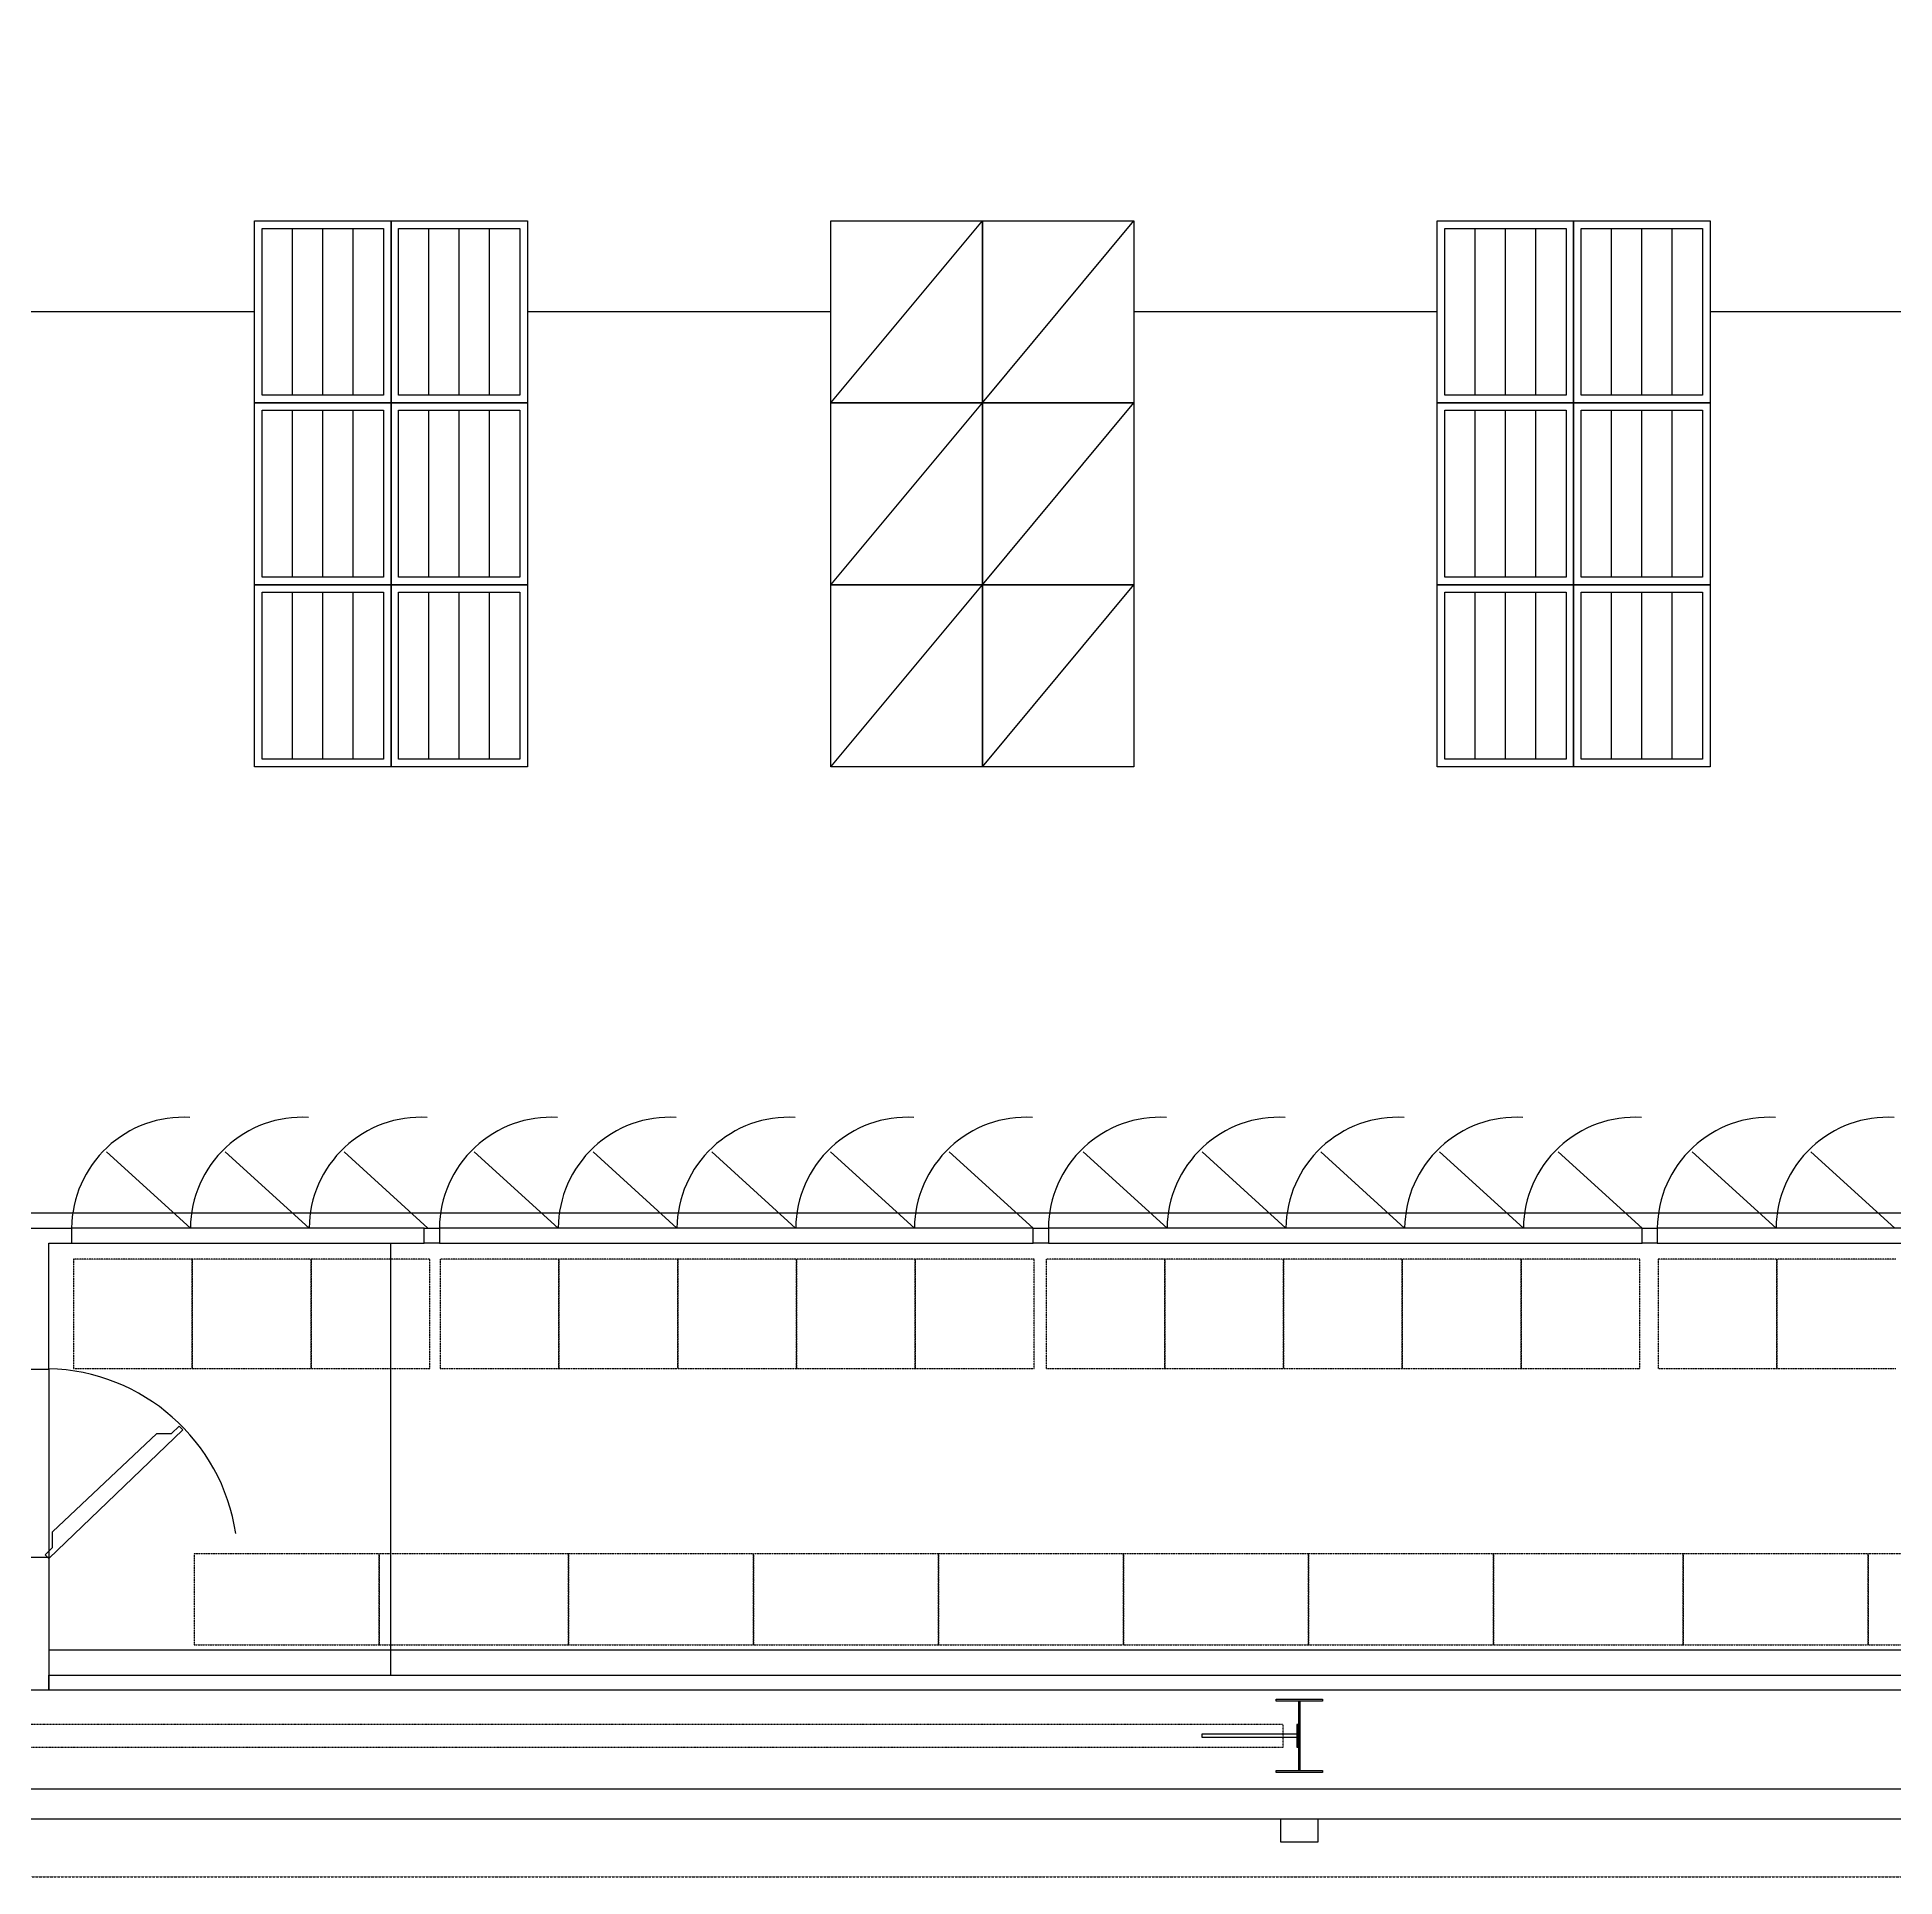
# Model space of a CAD drawing. Header units: millimetres. Extents: x -155 to 94595, y -3153 to 63413.
# Drawn here: x 52970 to 65223, y 116 to 12248 of the extents above; entities that cross this region are included whole.
import ezdxf

# ---------------------------------------------------------------- set-up
doc = ezdxf.new("R2010")
doc.units = ezdxf.units.MM
for name, pattern in [('REFERENCIA CAMPECHE$0$CA-BASE1$0$HIDDEN2', [0.1875, 0.125, -0.0625]), ('REFERENCIA CAMPECHE$0$Ca-mx-xgroc$0$DASHED2', [0.375, 0.25, -0.125]), ('REFERENCIA CAMPECHE$0$SO-BASE1$0$HIDDEN2', [0.1875, 0.125, -0.0625]), ('TRATTEGGIATA2', [0.375, 0.25, -0.125])]:
    doc.linetypes.add(name, pattern=pattern)
for name, color, linetype in [('2', 193, 'Continuous'), ('3', 145, 'Continuous'), ('4', 251, 'Continuous'), ('5', 1, 'TRATTEGGIATA2'), ('6', 253, 'Continuous'), ('door', 252, 'Continuous'), ('int', 185, 'Continuous'), ('section', 2, 'Continuous'), ('wall', 5, 'Continuous')]:
    doc.layers.add(name, color=color, linetype=linetype)
doc.styles.add('REFERENCIA CAMPECHE$0$LETRITAS', font='ROMAN1.shx', dxfattribs={"width": 1.2, "height": 0.225})
doc.dimstyles.new('arch', dxfattribs={"dimtxt": 0.18, "dimasz": 0.18, "dimexe": 0.18, "dimexo": 0.0625, "dimgap": 0.09, "dimtad": 0, "dimtih": 1, "dimtoh": 1, "dimdec": 4, "dimzin": 0, "dimdsep": 46, "dimtxsty": 'Standard', "dimblk": 'OBLIQUE', "dimcen": 0.09, "dimclrt": 256, "dimadec": 0, "dimazin": 0, "dimtfac": 1, "dimtdec": 4, "dimtofl": 0, "dimtmove": 0, "dimatfit": 3, "dimldrblk": 'OBLIQUE', "dimfxl": 1, "dimtolj": 1, "dimtzin": 0, "dimarcsym": 0})

# ---------------------------------------------------------------- blocks, each defined once
blk = doc.blocks.new('_Oblique')
at = {"color": 0, "linetype": 'ByBlock', "lineweight": -2}
blk.add_line((-0.5, -0.5), (0.5, 0.5), dxfattribs=at)
blk = doc.blocks.new('*D230')
at = {"layer": '6', "color": 0, "lineweight": -2}
blk.add_line((54404, 10437), (52403, 10437), dxfattribs=at)
at = {"layer": 'Defpoints', "color": 0}
for p in [(52403, 10437), (52403, 10437), (54404, 10437)]:
    blk.add_point(p, dxfattribs=at)
at = {"layer": '6', "color": 0, "lineweight": -2, "xscale": 0.3, "yscale": 0.3, "zscale": 0.3, "rotation": 180}
blk.add_blockref('_Oblique', (52403, 10437), dxfattribs=at)
at = {"layer": '6', "color": 0, "lineweight": -2, "xscale": 0.3, "yscale": 0.3, "zscale": 0.3}
blk.add_blockref('_Oblique', (54404, 10437), dxfattribs=at)
at = {"layer": '6', "insert": (53403, 10437), "char_height": 0.225, "attachment_point": 5, "style": 'REFERENCIA CAMPECHE$0$LETRITAS'}
blk.add_mtext('\\A1;2000.87', dxfattribs=at)
blk = doc.blocks.new('*D231')
at = {"layer": '6', "color": 0, "lineweight": -2}
blk.add_line((58204, 10437), (56204, 10437), dxfattribs=at)
at = {"layer": 'Defpoints', "color": 0}
for p in [(56204, 10437), (56204, 10437), (58204, 10437)]:
    blk.add_point(p, dxfattribs=at)
at = {"layer": '6', "color": 0, "lineweight": -2, "xscale": 0.3, "yscale": 0.3, "zscale": 0.3, "rotation": 180}
blk.add_blockref('_Oblique', (56204, 10437), dxfattribs=at)
at = {"layer": '6', "color": 0, "lineweight": -2, "xscale": 0.3, "yscale": 0.3, "zscale": 0.3}
blk.add_blockref('_Oblique', (58204, 10437), dxfattribs=at)
at = {"layer": '6', "insert": (57204, 10437), "char_height": 0.225, "attachment_point": 5, "style": 'REFERENCIA CAMPECHE$0$LETRITAS'}
blk.add_mtext('\\A1;2000.00', dxfattribs=at)
blk = doc.blocks.new('*D232')
at = {"layer": '6', "color": 0, "lineweight": -2}
blk.add_line((62204, 10437), (60204, 10437), dxfattribs=at)
at = {"layer": 'Defpoints', "color": 0}
for p in [(60204, 10437), (60204, 10437), (62204, 10437)]:
    blk.add_point(p, dxfattribs=at)
at = {"layer": '6', "color": 0, "lineweight": -2, "xscale": 0.3, "yscale": 0.3, "zscale": 0.3, "rotation": 180}
blk.add_blockref('_Oblique', (60204, 10437), dxfattribs=at)
at = {"layer": '6', "color": 0, "lineweight": -2, "xscale": 0.3, "yscale": 0.3, "zscale": 0.3}
blk.add_blockref('_Oblique', (62204, 10437), dxfattribs=at)
at = {"layer": '6', "insert": (61204, 10437), "char_height": 0.225, "attachment_point": 5, "style": 'REFERENCIA CAMPECHE$0$LETRITAS'}
blk.add_mtext('\\A1;2000.00', dxfattribs=at)
blk = doc.blocks.new('*D343')
at = {"layer": '6', "color": 0, "lineweight": -2}
blk.add_line((66005, 10437), (64004, 10437), dxfattribs=at)
at = {"layer": 'Defpoints', "color": 0}
for p in [(64004, 10437), (64004, 10437), (66005, 10437)]:
    blk.add_point(p, dxfattribs=at)
at = {"layer": '6', "color": 0, "lineweight": -2, "xscale": 0.3, "yscale": 0.3, "zscale": 0.3, "rotation": 180}
blk.add_blockref('_Oblique', (64004, 10437), dxfattribs=at)
at = {"layer": '6', "color": 0, "lineweight": -2, "xscale": 0.3, "yscale": 0.3, "zscale": 0.3}
blk.add_blockref('_Oblique', (66005, 10437), dxfattribs=at)
at = {"layer": '6', "insert": (65004, 10437), "char_height": 0.225, "attachment_point": 5, "style": 'REFERENCIA CAMPECHE$0$LETRITAS'}
blk.add_mtext('\\A1;2000.87', dxfattribs=at)
blk = doc.blocks.new('*D354')
at = {"layer": '6', "color": 0, "lineweight": -2}
blk.add_line((55303, 1447), (55303, 4297), dxfattribs=at)
at = {"layer": 'Defpoints', "color": 0}
for p in [(54660, 4297), (55303, 4297), (54660, 1447)]:
    blk.add_point(p, dxfattribs=at)
at = {"layer": '6', "color": 0, "lineweight": -2, "xscale": 0.36, "yscale": 0.36, "zscale": 0.36}
for p, rotation in [((55303, 4297), 90), ((55303, 1447), 270)]:
    blk.add_blockref('_Oblique', p, dxfattribs=dict(at, rotation=rotation))
at = {"layer": '6', "insert": (55302, 2872), "char_height": 0.225, "attachment_point": 5, "rotation": 90, "style": 'REFERENCIA CAMPECHE$0$LETRITAS'}
blk.add_mtext('\\A1;2850.09', dxfattribs=at)

msp = doc.modelspace()

# ---------------------------------------------------------------- linework, layer by layer
at = {"layer": '2'}
for p, q in [((54403.902, 9837.114), (54403.902, 11037.114)), ((54403.902, 11037.114), (55303.902, 11037.114)), ((55303.902, 9837.114), (55303.902, 11037.114)), ((55303.902, 11037.114), (56203.902, 11037.114)), ((55303.902, 11037.114), (55303.902, 9837.114)), ((56203.902, 11037.114), (56203.902, 9837.114)), ((58203.902, 9837.114), (58203.902, 11037.114)), ((58203.902, 11037.114), (59203.902, 11037.114)), ((58203.902, 9837.114), (59203.902, 11037.114)), ((59203.902, 11037.114), (59203.902, 9837.114)), ((59203.902, 9837.114), (59203.902, 11037.114)), ((59203.902, 11037.114), (60203.902, 11037.114)), ((59203.902, 9837.114), (60203.902, 11037.114)), ((60203.902, 11037.114), (60203.902, 9837.114)), ((62203.902, 9837.114), (62203.902, 11037.114)), ((62203.902, 11037.114), (63103.902, 11037.114)), ((63103.902, 9837.114), (63103.902, 11037.114)), ((63103.902, 11037.114), (64003.902, 11037.114)), ((63103.902, 11037.114), (63103.902, 9837.114)), ((64003.902, 11037.114), (64003.902, 9837.114)), ((54453.902, 9887.114), (54453.902, 10987.114)), ((54453.902, 10987.114), (55253.902, 10987.114)), ((54653.902, 9887.114), (54653.902, 10987.114)), ((54853.902, 9887.114), (54853.902, 10987.114)), ((55053.902, 9887.114), (55053.902, 10987.114)), ((55253.902, 10987.114), (55253.902, 9887.114)), ((55353.902, 9887.114), (55353.902, 10987.114)), ((55353.902, 10987.114), (56153.902, 10987.114)), ((55553.902, 9887.114), (55553.902, 10987.114)), ((55753.902, 9887.114), (55753.902, 10987.114)), ((55953.902, 9887.114), (55953.902, 10987.114)), ((56153.902, 10987.114), (56153.902, 9887.114)), ((62253.902, 9887.114), (62253.902, 10987.114)), ((62253.902, 10987.114), (63053.902, 10987.114)), ((62453.902, 9887.114), (62453.902, 10987.114)), ((62653.902, 9887.114), (62653.902, 10987.114)), ((62853.902, 9887.114), (62853.902, 10987.114)), ((63053.902, 10987.114), (63053.902, 9887.114)), ((63153.902, 9887.114), (63153.902, 10987.114)), ((63153.902, 10987.114), (63953.902, 10987.114)), ((63353.902, 9887.114), (63353.902, 10987.114)), ((63553.902, 9887.114), (63553.902, 10987.114)), ((63753.902, 9887.114), (63753.902, 10987.114)), ((63953.902, 10987.114), (63953.902, 9887.114)), ((54403.902, 8637.114), (54403.902, 9837.114)), ((54403.902, 9837.114), (55303.902, 9837.114)), ((55303.902, 9837.114), (54403.902, 9837.114)), ((55253.902, 9887.114), (54453.902, 9887.114)), ((55303.902, 8637.114), (55303.902, 9837.114)), ((55303.902, 9837.114), (56203.902, 9837.114)), ((55303.902, 9837.114), (55303.902, 8637.114)), ((56203.902, 9837.114), (55303.902, 9837.114)), ((56153.902, 9887.114), (55353.902, 9887.114)), ((56203.902, 9837.114), (56203.902, 8637.114)), ((59203.902, 9837.114), (58203.902, 9837.114)), ((58203.902, 8637.114), (58203.902, 9837.114)), ((58203.902, 9837.114), (59203.902, 9837.114)), ((58203.902, 8637.114), (59203.902, 9837.114)), ((59203.902, 9837.114), (59203.902, 8637.114)), ((60203.902, 9837.114), (59203.902, 9837.114)), ((59203.902, 8637.114), (59203.902, 9837.114)), ((59203.902, 9837.114), (60203.902, 9837.114)), ((59203.902, 8637.114), (60203.902, 9837.114)), ((60203.902, 9837.114), (60203.902, 8637.114)), ((62203.902, 8637.114), (62203.902, 9837.114)), ((62203.902, 9837.114), (63103.902, 9837.114)), ((63103.902, 9837.114), (62203.902, 9837.114)), ((63053.902, 9887.114), (62253.902, 9887.114)), ((63103.902, 8637.114), (63103.902, 9837.114)), ((63103.902, 9837.114), (64003.902, 9837.114)), ((63103.902, 9837.114), (63103.902, 8637.114)), ((64003.902, 9837.114), (63103.902, 9837.114)), ((63953.902, 9887.114), (63153.902, 9887.114)), ((64003.902, 9837.114), (64003.902, 8637.114)), ((54453.902, 8687.114), (54453.902, 9787.114)), ((54453.902, 9787.114), (55253.902, 9787.114)), ((54653.902, 8687.114), (54653.902, 9787.114)), ((54853.902, 8687.114), (54853.902, 9787.114)), ((55053.902, 8687.114), (55053.902, 9787.114)), ((55253.902, 9787.114), (55253.902, 8687.114)), ((55353.902, 8687.114), (55353.902, 9787.114)), ((55353.902, 9787.114), (56153.902, 9787.114)), ((55553.902, 8687.114), (55553.902, 9787.114)), ((55753.902, 8687.114), (55753.902, 9787.114)), ((55953.902, 8687.114), (55953.902, 9787.114)), ((56153.902, 9787.114), (56153.902, 8687.114)), ((62253.902, 8687.114), (62253.902, 9787.114)), ((62253.902, 9787.114), (63053.902, 9787.114)), ((62453.902, 8687.114), (62453.902, 9787.114)), ((62653.902, 8687.114), (62653.902, 9787.114)), ((62853.902, 8687.114), (62853.902, 9787.114)), ((63053.902, 9787.114), (63053.902, 8687.114)), ((63153.902, 8687.114), (63153.902, 9787.114)), ((63153.902, 9787.114), (63953.902, 9787.114)), ((63353.902, 8687.114), (63353.902, 9787.114)), ((63553.902, 8687.114), (63553.902, 9787.114)), ((63753.902, 8687.114), (63753.902, 9787.114)), ((63953.902, 9787.114), (63953.902, 8687.114)), ((54403.902, 7437.114), (54403.902, 8637.114)), ((54403.902, 8637.114), (55303.902, 8637.114)), ((55303.902, 8637.114), (54403.902, 8637.114)), ((55253.902, 8687.114), (54453.902, 8687.114)), ((54453.902, 7487.114), (54453.902, 8587.114)), ((54453.902, 8587.114), (55253.902, 8587.114)), ((54653.902, 7487.114), (54653.902, 8587.114)), ((54853.902, 7487.114), (54853.902, 8587.114)), ((55053.902, 7487.114), (55053.902, 8587.114)), ((55253.902, 8587.114), (55253.902, 7487.114)), ((55303.902, 7437.114), (55303.902, 8637.114)), ((55303.902, 8637.114), (56203.902, 8637.114)), ((55303.902, 8637.114), (55303.902, 7437.114)), ((56203.902, 8637.114), (55303.902, 8637.114)), ((56153.902, 8687.114), (55353.902, 8687.114)), ((55353.902, 7487.114), (55353.902, 8587.114)), ((55353.902, 8587.114), (56153.902, 8587.114)), ((55553.902, 7487.114), (55553.902, 8587.114)), ((55753.902, 7487.114), (55753.902, 8587.114)), ((55953.902, 7487.114), (55953.902, 8587.114)), ((56153.902, 8587.114), (56153.902, 7487.114)), ((56203.902, 8637.114), (56203.902, 7437.114)), ((58203.902, 7437.114), (58203.902, 8637.114)), ((58203.902, 8637.114), (59203.902, 8637.114)), ((58203.902, 7437.114), (59203.902, 8637.114)), ((59203.902, 8637.114), (58203.902, 8637.114)), ((59203.902, 8637.114), (59203.902, 7437.114)), ((59203.902, 7437.114), (59203.902, 8637.114)), ((59203.902, 8637.114), (60203.902, 8637.114)), ((59203.902, 7437.114), (60203.902, 8637.114)), ((60203.902, 8637.114), (59203.902, 8637.114)), ((60203.902, 8637.114), (60203.902, 7437.114)), ((62203.902, 7437.114), (62203.902, 8637.114)), ((62203.902, 8637.114), (63103.902, 8637.114)), ((63103.902, 8637.114), (62203.902, 8637.114)), ((63053.902, 8687.114), (62253.902, 8687.114)), ((62253.902, 7487.114), (62253.902, 8587.114)), ((62253.902, 8587.114), (63053.902, 8587.114)), ((62453.902, 7487.114), (62453.902, 8587.114)), ((62653.902, 7487.114), (62653.902, 8587.114)), ((62853.902, 7487.114), (62853.902, 8587.114)), ((63053.902, 8587.114), (63053.902, 7487.114)), ((63103.902, 7437.114), (63103.902, 8637.114)), ((63103.902, 8637.114), (64003.902, 8637.114)), ((63103.902, 8637.114), (63103.902, 7437.114)), ((64003.902, 8637.114), (63103.902, 8637.114)), ((63953.902, 8687.114), (63153.902, 8687.114)), ((63153.902, 7487.114), (63153.902, 8587.114)), ((63153.902, 8587.114), (63953.902, 8587.114)), ((63353.902, 7487.114), (63353.902, 8587.114)), ((63553.902, 7487.114), (63553.902, 8587.114)), ((63753.902, 7487.114), (63753.902, 8587.114)), ((63953.902, 8587.114), (63953.902, 7487.114)), ((64003.902, 8637.114), (64003.902, 7437.114)), ((55253.902, 7487.114), (54453.902, 7487.114)), ((56153.902, 7487.114), (55353.902, 7487.114)), ((63053.902, 7487.114), (62253.902, 7487.114)), ((63953.902, 7487.114), (63153.902, 7487.114)), ((55303.902, 7437.114), (54403.902, 7437.114)), ((56203.902, 7437.114), (55303.902, 7437.114)), ((59203.902, 7437.114), (58203.902, 7437.114)), ((60203.902, 7437.114), (59203.902, 7437.114)), ((63103.902, 7437.114), (62203.902, 7437.114)), ((64003.902, 7437.114), (63103.902, 7437.114))]:
    msp.add_line(p, q, dxfattribs=at)
at = {"layer": '3'}
msp.add_line((47776.709, 4494.961), (71589.243, 4494.961), dxfattribs=at)
at = {"layer": '4'}
msp.add_lwpolyline([(61169.86, 346.989), (61419.86, 346.989), (61419.86, 496.989), (61169.86, 496.989)], close=True, dxfattribs=at)
at = {"layer": '5', "linetype": 'REFERENCIA CAMPECHE$0$CA-BASE1$0$HIDDEN2'}
for p, q in [((61188.51, 1121.989), (49288.51, 1121.989)), ((49288.51, 971.989), (61188.51, 971.989))]:
    msp.add_line(p, q, dxfattribs=at)
at = {"layer": '5', "linetype": 'REFERENCIA CAMPECHE$0$SO-BASE1$0$HIDDEN2', "ltscale": 3}
msp.add_lwpolyline([(37244.86, 116.489), (94584.86, 116.489), (94584.86, 19756.989)], dxfattribs=at)
at = {"layer": 'door'}
msp.add_line((53046.834, 3467.069), (53046.854, 2214.962), dxfattribs=at)
msp.add_lwpolyline([(53856.378, 3039.225), (53905.45, 3088.297), (53929.975, 3063.75), (53046.848, 2214.962), (53022.323, 2239.509), (53071.374, 2288.56), (53071.374, 2392.57), (53758.255, 3039.225)], close=True, dxfattribs=at)
msp.add_arc((53015.906, 2189.296), 1278.148, 8.5909955, 88.6134818, dxfattribs=at)
at = {"layer": 'int'}
for p, q in [((53980.162, 4394.961), (53427.053, 4898.069)), ((54763.495, 4394.961), (54210.387, 4898.069)), ((55546.829, 4394.961), (54993.72, 4898.069)), ((56405.91, 4394.961), (55852.801, 4898.069)), ((57189.243, 4394.961), (56636.134, 4898.069)), ((57972.576, 4394.961), (57419.468, 4898.069)), ((58755.91, 4394.961), (58202.801, 4898.069)), ((59539.243, 4394.961), (58986.134, 4898.069)), ((60422.576, 4394.961), (59869.468, 4898.069)), ((61205.91, 4394.961), (60652.801, 4898.069)), ((61989.243, 4394.961), (61436.134, 4898.069)), ((62772.576, 4394.961), (62219.468, 4898.069)), ((63555.91, 4394.961), (63002.801, 4898.069)), ((64439.243, 4394.961), (63886.134, 4898.069)), ((65222.576, 4394.961), (64669.468, 4898.069)), ((55522.528, 4394.917), (53196.877, 4394.917)), ((53196.877, 4394.917), (53196.877, 4294.833)), ((53196.877, 4294.833), (55522.528, 4294.833)), ((55522.528, 4294.833), (55522.528, 4394.917)), ((59539.243, 4394.917), (55622.576, 4394.917)), ((55622.576, 4394.917), (55622.576, 4294.833)), ((55622.576, 4294.833), (59539.243, 4294.833)), ((59539.243, 4294.833), (59539.243, 4394.917)), ((63555.91, 4394.917), (59639.243, 4394.917)), ((59639.243, 4394.917), (59639.243, 4294.833)), ((59639.243, 4294.833), (63555.91, 4294.833)), ((63555.91, 4294.833), (63555.91, 4394.917)), ((67572.576, 4395.044), (63655.91, 4395.044)), ((63655.91, 4395.044), (63655.91, 4294.961)), ((63655.91, 4294.961), (67572.576, 4294.961))]:
    msp.add_line(p, q, dxfattribs=at)
at = {"layer": 'int', "linetype": 'REFERENCIA CAMPECHE$0$Ca-mx-xgroc$0$DASHED2'}
for p, q in [((53992.55, 4188.638), (53209.221, 4188.638)), ((53209.221, 4188.638), (53209.221, 3469.634)), ((53992.55, 3469.634), (53992.55, 4188.638)), ((54775.88, 4188.638), (53992.55, 4188.638)), ((53992.55, 4188.638), (53992.55, 3469.634)), ((55559.209, 4188.638), (54775.88, 4188.638)), ((54775.88, 4188.638), (54775.88, 3469.634)), ((54775.88, 3469.634), (54775.88, 4188.638)), ((55559.209, 3469.634), (55559.209, 4188.638)), ((56411.425, 4188.638), (55628.096, 4188.638)), ((55628.096, 4188.638), (55628.096, 3469.634)), ((56411.425, 3469.634), (56411.425, 4188.638)), ((57194.754, 4188.638), (56411.425, 4188.638)), ((56411.425, 4188.638), (56411.425, 3469.634)), ((57194.754, 3469.634), (57194.754, 4188.638)), ((57978.084, 4188.638), (57194.754, 4188.638)), ((57194.754, 4188.638), (57194.754, 3469.634)), ((58761.413, 4188.638), (57978.084, 4188.638)), ((57978.084, 4188.638), (57978.084, 3469.634)), ((57978.084, 3469.634), (57978.084, 4188.638)), ((58761.413, 3469.634), (58761.413, 4188.638)), ((59544.742, 4188.638), (58761.413, 4188.638)), ((58761.413, 4188.638), (58761.413, 3469.634)), ((59544.742, 3469.634), (59544.742, 4188.638)), ((60407.376, 4188.638), (59624.047, 4188.638)), ((59624.047, 4188.638), (59624.047, 3469.634)), ((60407.376, 3469.634), (60407.376, 4188.638)), ((61190.706, 4188.638), (60407.376, 4188.638)), ((60407.376, 4188.638), (60407.376, 3469.634)), ((61974.035, 4188.638), (61190.706, 4188.638)), ((61190.706, 4188.638), (61190.706, 3469.634)), ((61190.706, 3469.634), (61190.706, 4188.638)), ((62757.364, 4188.638), (61974.035, 4188.638)), ((61974.035, 4188.638), (61974.035, 3469.634)), ((61974.035, 3469.634), (61974.035, 4188.638)), ((62757.364, 3469.634), (62757.364, 4188.638)), ((63540.694, 4188.638), (62757.364, 4188.638)), ((62757.364, 4188.638), (62757.364, 3469.634)), ((63540.694, 3469.634), (63540.694, 4188.638)), ((64444.861, 4188.638), (63661.531, 4188.638)), ((63661.531, 4188.638), (63661.531, 3469.634)), ((64444.861, 3469.634), (64444.861, 4188.638)), ((65228.19, 4188.638), (64444.861, 4188.638)), ((64444.861, 4188.638), (64444.861, 3469.634)), ((53209.221, 3469.634), (53992.55, 3469.634)), ((53992.55, 3469.634), (54775.88, 3469.634)), ((54775.88, 3469.634), (55559.209, 3469.634)), ((55628.096, 3469.634), (56411.425, 3469.634)), ((56411.425, 3469.634), (57194.754, 3469.634)), ((57194.754, 3469.634), (57978.084, 3469.634)), ((57978.084, 3469.634), (58761.413, 3469.634)), ((58761.413, 3469.634), (59544.742, 3469.634)), ((59624.047, 3469.634), (60407.376, 3469.634)), ((60407.376, 3469.634), (61190.706, 3469.634)), ((61190.706, 3469.634), (61974.035, 3469.634)), ((61974.035, 3469.634), (62757.364, 3469.634)), ((62757.364, 3469.634), (63540.694, 3469.634)), ((63661.531, 3469.634), (64444.861, 3469.634)), ((64444.861, 3469.634), (65228.19, 3469.634)), ((54005.133, 2246.535), (54005.133, 1646.513)), ((55225.177, 2246.535), (54005.133, 2246.535)), ((54005.133, 2246.535), (54005.133, 1646.513)), ((55225.177, 2246.535), (54005.133, 2246.535)), ((55225.177, 2246.535), (55225.177, 1646.513)), ((56475.222, 2246.535), (55225.177, 2246.535)), ((55225.177, 1646.513), (55225.177, 2246.535)), ((55225.177, 1646.513), (55225.177, 2246.535)), ((56475.222, 1646.513), (56475.222, 2246.535)), ((56475.222, 2246.535), (56475.222, 1646.513)), ((57695.266, 2246.535), (56475.222, 2246.535)), ((56475.222, 2246.535), (56475.222, 1646.513)), ((57695.266, 2246.535), (56475.222, 2246.535)), ((57695.266, 2246.535), (57695.266, 1646.513)), ((58915.31, 2246.535), (57695.266, 2246.535)), ((57695.266, 2246.535), (57695.266, 1646.513)), ((58915.31, 2246.535), (57695.266, 2246.535)), ((57695.266, 1646.513), (57695.266, 2246.535)), ((57695.266, 1646.513), (57695.266, 2246.535)), ((58915.31, 1646.513), (58915.31, 2246.535)), ((58915.31, 1646.513), (58915.31, 2246.535)), ((58915.31, 2246.535), (58915.31, 1646.513)), ((60135.355, 2246.535), (58915.31, 2246.535)), ((58915.31, 2246.535), (58915.31, 1646.513)), ((60135.355, 2246.535), (58915.31, 2246.535)), ((60135.355, 2246.535), (60135.355, 1646.513)), ((61355.399, 2246.535), (60135.355, 2246.535)), ((60135.355, 2246.535), (60135.355, 1646.513)), ((61355.399, 2246.535), (60135.355, 2246.535)), ((60135.355, 1646.513), (60135.355, 2246.535)), ((60135.355, 1646.513), (60135.355, 2246.535)), ((61355.399, 2246.535), (61355.399, 1646.513)), ((62575.443, 2246.535), (61355.399, 2246.535)), ((61355.399, 2246.535), (61355.399, 1646.513)), ((62575.443, 2246.535), (61355.399, 2246.535)), ((61355.399, 1646.513), (61355.399, 2246.535)), ((61355.399, 1646.513), (61355.399, 2246.535)), ((62575.443, 1646.513), (62575.443, 2246.535)), ((62575.443, 1646.513), (62575.443, 2246.535)), ((62575.443, 2246.535), (62575.443, 1646.513)), ((63825.488, 2246.535), (62575.443, 2246.535)), ((63825.488, 2246.535), (63825.488, 1646.513)), ((65045.532, 2246.535), (63825.488, 2246.535)), ((63825.488, 2246.535), (63825.488, 1646.513)), ((65045.532, 2246.535), (63825.488, 2246.535)), ((63825.488, 1646.513), (63825.488, 2246.535)), ((65045.532, 1646.513), (65045.532, 2246.535)), ((65045.532, 1646.513), (65045.532, 2246.535)), ((65045.532, 2246.535), (65045.532, 1646.513)), ((66265.576, 2246.535), (65045.532, 2246.535)), ((65045.532, 2246.535), (65045.532, 1646.513)), ((66265.576, 2246.535), (65045.532, 2246.535)), ((54005.133, 1646.513), (55225.177, 1646.513)), ((54005.133, 1646.513), (55225.177, 1646.513)), ((55225.177, 1646.513), (56475.222, 1646.513)), ((56475.222, 1646.513), (57695.266, 1646.513)), ((56475.222, 1646.513), (57695.266, 1646.513)), ((57695.266, 1646.513), (58915.31, 1646.513)), ((57695.266, 1646.513), (58915.31, 1646.513)), ((58915.31, 1646.513), (60135.355, 1646.513)), ((58915.31, 1646.513), (60135.355, 1646.513)), ((60135.355, 1646.513), (61355.399, 1646.513)), ((60135.355, 1646.513), (61355.399, 1646.513)), ((61355.399, 1646.513), (62575.443, 1646.513)), ((61355.399, 1646.513), (62575.443, 1646.513)), ((62575.443, 1646.513), (63825.488, 1646.513)), ((63825.488, 1646.513), (65045.532, 1646.513)), ((63825.488, 1646.513), (65045.532, 1646.513)), ((65045.532, 1646.513), (66265.576, 1646.513)), ((65045.532, 1646.513), (66265.576, 1646.513))]:
    msp.add_line(p, q, dxfattribs=at)
at = {"layer": 'int'}
for centre in [(53935.055, 4387.385), (54718.389, 4387.385), (55501.722, 4387.385), (56360.803, 4387.385), (57144.136, 4387.385), (57927.47, 4387.385), (58710.803, 4387.385), (59494.136, 4387.385), (60377.47, 4387.385), (61160.803, 4387.385), (61944.136, 4387.385), (62727.47, 4387.385), (63510.803, 4387.385), (64394.136, 4387.385), (65177.47, 4387.385)]:
    msp.add_arc(centre, 738.217, 86.7891944, 179.4153879, dxfattribs=at)
at = {"layer": 'section'}
for p, q in [((52793.782, 4394.961), (53196.877, 4394.961)), ((53046.852, 3464.977), (53046.887, 4294.941)), ((53046.887, 4294.94), (53196.877, 4294.941)), ((53196.877, 4394.852), (53196.877, 4294.833)), ((52916.867, 3464.96), (53046.867, 3464.965))]:
    msp.add_line(p, q, dxfattribs=at)
for points in [[(55622.576, 4394.961), (55622.576, 4294.961), (55522.576, 4294.961), (55522.576, 4394.961)], [(59639.243, 4394.961), (59639.243, 4294.961), (59539.243, 4294.961), (59539.243, 4394.961)], [(63655.91, 4394.961), (63655.91, 4294.961), (63555.91, 4294.961), (63555.91, 4394.961)], [(47919.093, 1661.248), (47919.091, 1476.097), (52916.886, 1476.098), (52916.886, 2224.055), (53046.842, 2224.055), (53046.833, 1346.947), (47789.087, 1347.001), (47789.087, 1526.957), (47789.162, 1661.246), (47919.093, 1661.248)]]:
    msp.add_lwpolyline(points, close=True, dxfattribs=at)
msp.add_lwpolyline([(73164.974, 1836.894), (73265.072, 1836.894), (73264.986, 1346.956), (53046.886, 1346.947), (53046.886, 1446.951), (73164.965, 1446.953), (73164.974, 1836.894), (73265.072, 1836.894)], dxfattribs=at)
at = {"layer": 'wall'}
msp.add_line((53046.886, 1613.176), (73039.453, 1612.756), dxfattribs=at)
at = {"layer": 'wall', "linetype": 'REFERENCIA CAMPECHE$0$CA-BASE1$0$HIDDEN2'}
msp.add_line((61188.51, 971.989), (61188.51, 1121.989), dxfattribs=at)
at = {"layer": 'wall'}
msp.add_lwpolyline([(47470.85, 496.989), (47470.85, 696.989), (78024.86, 696.989), (78024.86, 19996.989), (78374.86, 19996.989), (78374.86, 19796.989), (78224.86, 19796.989), (78224.86, 496.989), (47470.85, 496.989)], dxfattribs=at)
for points in [[(61142.36, 1288.489), (61447.36, 1288.489), (61447.36, 1275.489), (61142.36, 1275.489)], [(61291.86, 818.489), (61291.86, 1275.489), (61297.86, 1275.489), (61297.86, 818.489)], [(61142.36, 818.489), (61447.36, 818.489), (61447.36, 805.489), (61142.36, 805.489)]]:
    msp.add_lwpolyline(points, close=True, dxfattribs=at)
at = {"layer": 'wall', "linetype": 'Continuous'}
for points in [[(61279.03, 971.989), (61288.51, 971.989), (61288.51, 1121.989), (61279.03, 1121.989)], [(60654.445, 1034.389), (60654.445, 1059.59), (61279.03, 1059.59), (61279.03, 1034.389)]]:
    msp.add_lwpolyline(points, close=True, dxfattribs=at)

# ---------------------------------------------------------------- dimensions: what is measured, and where the dimension line sits
at = {"layer": '6'}
for base, p1, p2, angle, override, picture, middle in [((52403.029, 10437.114), (54403.902, 10437.114), (52403.029, 10437.114), 180, {"dimtxt": 0.225, "dimasz": 0.3, "dimexe": 0.09, "dimexo": 0.495, "dimgap": 0.036, "dimtih": 0, "dimtoh": 0, "dimdec": 2, "dimtxsty": 'REFERENCIA CAMPECHE$0$LETRITAS', "dimcen": 0.15, "dimse1": 1, "dimse2": 1, "dimadec": 2, "dimtofl": 1, "dimtvp": 1.11}, '*D230', (53403.466, 10437.364)), ((56203.902, 10437.114), (58203.902, 10437.114), (56203.902, 10437.114), 180, {"dimtxt": 0.225, "dimasz": 0.3, "dimexe": 0.09, "dimexo": 0.495, "dimgap": 0.036, "dimtih": 0, "dimtoh": 0, "dimdec": 2, "dimtxsty": 'REFERENCIA CAMPECHE$0$LETRITAS', "dimcen": 0.15, "dimse1": 1, "dimse2": 1, "dimadec": 2, "dimtofl": 1, "dimtvp": 1.11}, '*D231', (57203.902, 10437.364)), ((60203.902, 10437.114), (62203.902, 10437.114), (60203.902, 10437.114), 180, {"dimtxt": 0.225, "dimasz": 0.3, "dimexe": 0.09, "dimexo": 0.495, "dimgap": 0.036, "dimtih": 0, "dimtoh": 0, "dimdec": 2, "dimtxsty": 'REFERENCIA CAMPECHE$0$LETRITAS', "dimcen": 0.15, "dimse1": 1, "dimse2": 1, "dimadec": 2, "dimtofl": 1, "dimtvp": 1.11}, '*D232', (61203.902, 10437.364)), ((64003.902, 10437.114), (66004.775, 10437.114), (64003.902, 10437.114), 180, {"dimtxt": 0.225, "dimasz": 0.3, "dimexe": 0.09, "dimexo": 0.495, "dimgap": 0.036, "dimtih": 0, "dimtoh": 0, "dimdec": 2, "dimtxsty": 'REFERENCIA CAMPECHE$0$LETRITAS', "dimcen": 0.15, "dimse1": 1, "dimse2": 1, "dimadec": 2, "dimtofl": 1, "dimtvp": 1.11}, '*D343', (65004.339, 10437.364)), ((55302.588, 4297.087), (54660.049, 1447), (54660.049, 4297.087), 90, {"dimtxt": 0.225, "dimasz": 0.36, "dimexe": 0.09, "dimexo": 0.495, "dimgap": 0.036, "dimtih": 0, "dimtoh": 0, "dimdec": 2, "dimtxsty": 'REFERENCIA CAMPECHE$0$LETRITAS', "dimcen": 0.15, "dimse1": 1, "dimse2": 1, "dimadec": 2, "dimtdec": 2, "dimtix": 1, "dimtofl": 1, "dimtvp": 1.11}, '*D354', (55302.338, 2872.044))]:
    dim = msp.add_linear_dim(base=base, p1=p1, p2=p2, angle=angle, dimstyle='arch', override=override, dxfattribs=at)
    dim.commit()
    dim.dimension.update_dxf_attribs({"geometry": picture, "text_midpoint": middle})

doc.saveas('drawing.dxf')
